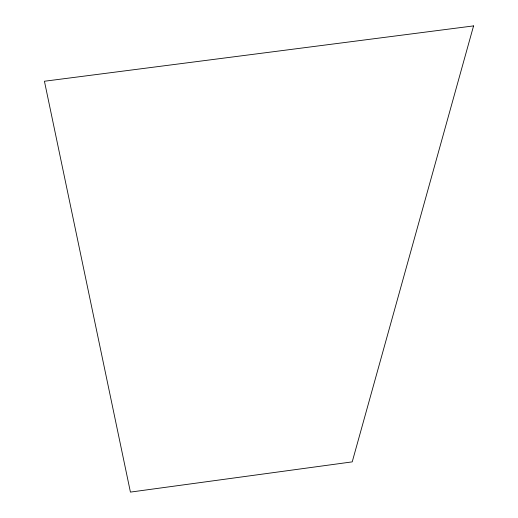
<?xml version="1.0" encoding="UTF-8"?>
<svg xmlns="http://www.w3.org/2000/svg" width="518" height="518" viewBox="0 0 518 518"><rect width="100%" height="100%" fill="white"/><g stroke="black" fill="none" stroke-linecap="round" stroke-linejoin="round"><path stroke-width="0.78" d="M473.569 25.9L352.221 461.875L130.426 492.1L44.431 81.242L473.569 25.9"/></g></svg>
